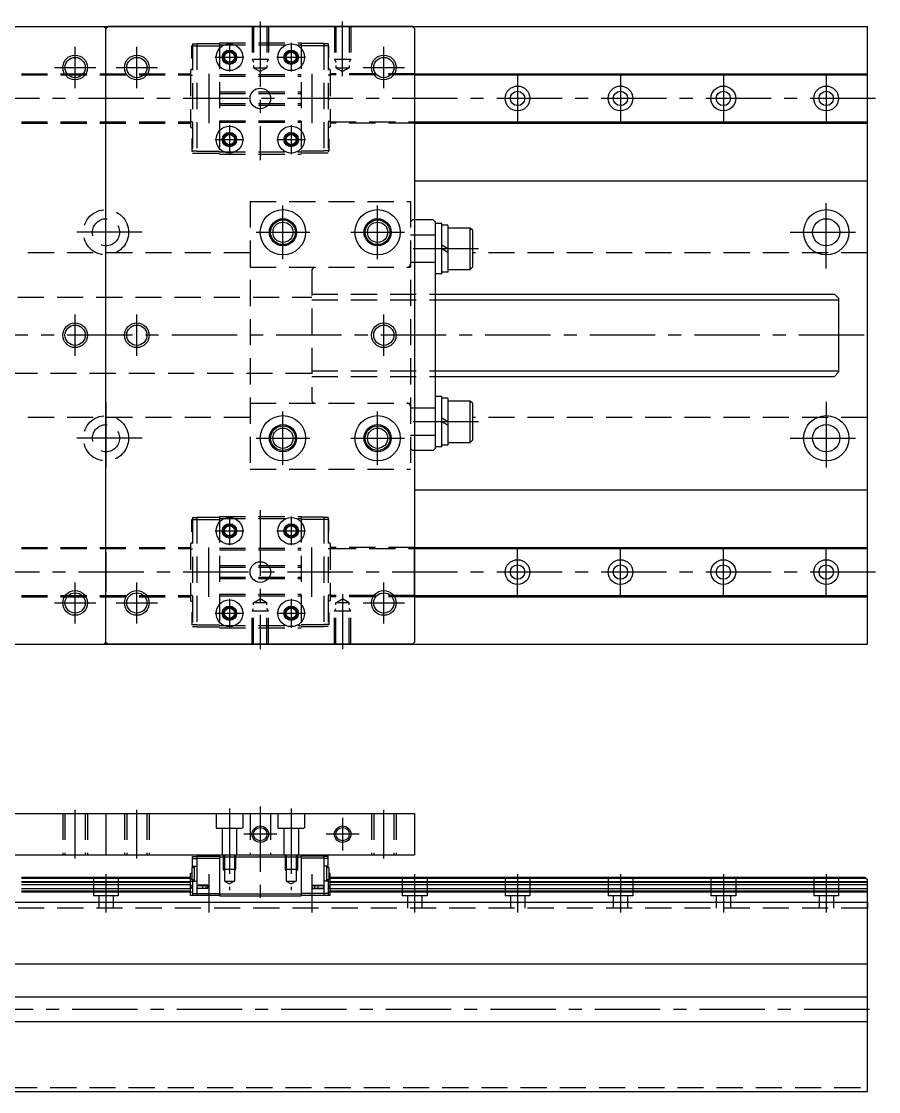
# Model space of a CAD drawing. Extents: x -2 to 720, y -8 to 277.
# Drawn here: x 512 to 720.3, y 17.5 to 277.3 of the extents above; entities that cross this region are included whole.
import ezdxf

# ---------------------------------------------------------------- set-up
doc = ezdxf.new("R2010")
doc.units = 0
doc.header["$LTSCALE"] = 0.5
doc.linetypes.add('CENTER', pattern=[50.8, 31.75, -6.35, 6.35, -6.35])
doc.linetypes.add('DASHED', pattern=[19.05, 12.7, -6.35])
for name, color, linetype in [('MSM_CENTER', 1, 'CENTER'), ('MSM_CONTINUOUS', 7, 'CONTINUOUS'), ('MSM_DASHED', 4, 'DASHED'), ('MSM_NARROW', 5, 'CONTINUOUS')]:
    doc.layers.add(name, color=color, linetype=linetype)

msp = doc.modelspace()

# ---------------------------------------------------------------- linework, layer by layer
at = {"layer": 'MSM_CENTER'}
for p, q in [((570.1, 277.34), (570.1, 243.64)), ((590.1, 264.01), (590.1, 277.34)), ((525.1, 261.14), (525.1, 271.14)), ((540.1, 261.14), (540.1, 271.14)), ((562.6, 272.14), (562.6, 265.14)), ((577.6, 272.14), (577.6, 265.14)), ((600.1, 261.14), (600.1, 271.14)), ((559.1, 268.64), (566.1, 268.64)), ((574.1, 268.64), (581.1, 268.64)), ((520.1, 266.14), (530.1, 266.14)), ((535.1, 266.14), (545.1, 266.14)), ((595.1, 266.14), (605.1, 266.14)), ((532.6, 253.84), (532.6, 263.44)), ((557.6, 264.64), (557.6, 252.64)), ((582.6, 264.64), (582.6, 252.64)), ((607.6, 264.64), (607.6, 252.64)), ((632.6, 264.64), (632.6, 252.64)), ((657.6, 264.64), (657.6, 252.64)), ((682.6, 264.64), (682.6, 252.64)), ((707.6, 264.64), (707.6, 252.64)), ((719.61, 258.64), (343.56, 258.64)), ((562.6, 252.14), (562.6, 245.14)), ((577.6, 252.14), (577.6, 245.14)), ((559.1, 248.64), (566.1, 248.64)), ((574.1, 248.64), (581.1, 248.64)), ((532.6, 217.34), (532.6, 234.94)), ((707.6, 217.34), (707.6, 234.94)), ((575.6, 219.64), (575.6, 232.64)), ((598.6, 219.64), (598.6, 232.64)), ((541.4, 226.14), (523.8, 226.14)), ((569.1, 226.14), (582.1, 226.14)), ((592.1, 226.14), (605.1, 226.14)), ((698.8, 226.14), (716.4, 226.14)), ((623.12, 222.14), (604.6, 222.14)), ((525.1, 196.14), (525.1, 206.14)), ((540.1, 196.14), (540.1, 206.14)), ((600.1, 196.14), (600.1, 206.14)), ((716.84, 201.14), (336.1, 201.14)), ((532.6, 184.94), (532.6, 167.34)), ((707.6, 184.94), (707.6, 167.34)), ((575.6, 169.64), (575.6, 182.64)), ((598.6, 169.64), (598.6, 182.64)), ((623.12, 180.14), (604.6, 180.14)), ((541.4, 176.14), (523.8, 176.14)), ((569.1, 176.14), (582.1, 176.14)), ((592.1, 176.14), (605.1, 176.14)), ((698.8, 176.14), (716.4, 176.14)), ((570.1, 158.64), (570.1, 124.93)), ((562.6, 157.14), (562.6, 150.14)), ((577.6, 157.14), (577.6, 150.14)), ((559.1, 153.64), (566.1, 153.64)), ((574.1, 153.64), (581.1, 153.64)), ((532.6, 148.44), (532.6, 138.84)), ((557.6, 137.64), (557.6, 149.64)), ((582.6, 137.64), (582.6, 149.64)), ((607.6, 137.64), (607.6, 149.64)), ((632.6, 137.64), (632.6, 149.64)), ((657.6, 137.64), (657.6, 149.64)), ((682.6, 137.64), (682.6, 149.64)), ((707.6, 137.64), (707.6, 149.64)), ((719.61, 143.64), (343.56, 143.64)), ((525.1, 131.14), (525.1, 141.14)), ((540.1, 131.14), (540.1, 141.14)), ((600.1, 131.14), (600.1, 141.14)), ((590.1, 138.27), (590.1, 124.93)), ((520.1, 136.14), (530.1, 136.14)), ((535.1, 136.14), (545.1, 136.14)), ((562.6, 137.14), (562.6, 130.14)), ((577.6, 137.14), (577.6, 130.14)), ((595.1, 136.14), (605.1, 136.14)), ((559.1, 133.64), (566.1, 133.64)), ((574.1, 133.64), (581.1, 133.64)), ((525.1, 74.12), (525.1, 85.88)), ((540.1, 74.12), (540.1, 85.88)), ((562.6, 86.23), (562.6, 66.42)), ((570.1, 86.75), (570.1, 63.5)), ((577.6, 86.23), (577.6, 66.42)), ((600.1, 74.12), (600.1, 85.88)), ((590.1, 84), (590.1, 76)), ((574.1, 80), (566.1, 80)), ((594.1, 80), (586.1, 80)), ((532.6, 70.32), (532.6, 60.98)), ((557.6, 70.32), (557.6, 60.98)), ((582.6, 70.32), (582.6, 60.98)), ((607.6, 70.32), (607.6, 60.98)), ((632.6, 70.32), (632.6, 60.98)), ((657.6, 70.32), (657.6, 60.98)), ((682.6, 70.32), (682.6, 60.98)), ((707.6, 70.32), (707.6, 60.98)), ((346.6, 37.5), (720.33, 37.5))]:
    msp.add_line(p, q, dxfattribs=at)
at = {"layer": 'MSM_CONTINUOUS'}
for p, q in [((337.6, 276.14), (717.6, 276.14)), ((458.1, 276.14), (532.1, 276.14)), ((532.6, 275.64), (532.1, 276.14)), ((532.6, 275.64), (533.1, 276.14)), ((532.6, 126.64), (532.6, 275.64)), ((607.1, 276.14), (533.1, 276.14)), ((607.6, 275.64), (607.1, 276.14)), ((607.6, 275.64), (607.6, 126.64)), ((717.6, 126.14), (717.6, 276.14)), ((607.6, 264.64), (717.6, 264.64)), ((607.6, 264.34), (717.6, 264.34)), ((607.6, 252.94), (717.6, 252.94)), ((607.6, 252.64), (717.6, 252.64)), ((607.6, 238.64), (717.6, 238.64)), ((612.1, 229.14), (607.6, 229.14)), ((612.1, 229.14), (612.6, 228.64)), ((612.6, 228.64), (612.6, 173.64)), ((614.2, 228.24), (612.6, 228.24)), ((614.2, 216.04), (614.2, 228.24)), ((615.7, 227.84), (614.2, 227.84)), ((615.7, 227.84), (615.7, 216.44)), ((621.1, 227.14), (615.7, 227.14)), ((621.7, 226.54), (621.1, 227.14)), ((621.1, 217.14), (621.1, 227.14)), ((621.7, 217.74), (621.7, 226.54)), ((615.7, 222.14), (614.2, 223)), ((615.7, 221.27), (614.2, 222.14)), ((614.2, 216.04), (612.6, 216.04)), ((615.7, 216.44), (614.2, 216.44)), ((615.7, 217.14), (621.1, 217.14)), ((621.1, 217.14), (621.7, 217.74)), ((612.6, 211.14), (709.6, 211.14)), ((709.6, 211.14), (710.6, 210.14)), ((710.6, 210.14), (710.6, 192.14)), ((612.6, 191.14), (709.6, 191.14)), ((710.6, 192.14), (709.6, 191.14)), ((614.2, 186.24), (612.6, 186.24)), ((614.2, 174.04), (614.2, 186.24)), ((615.7, 185.84), (614.2, 185.84)), ((615.7, 185.84), (615.7, 174.44)), ((621.1, 185.14), (615.7, 185.14)), ((621.7, 184.54), (621.1, 185.14)), ((621.1, 175.14), (621.1, 185.14)), ((621.7, 175.74), (621.7, 184.54)), ((615.7, 180.14), (614.2, 181)), ((615.7, 179.27), (614.2, 180.14)), ((615.7, 174.44), (614.2, 174.44)), ((615.7, 175.14), (621.1, 175.14)), ((621.1, 175.14), (621.7, 175.74)), ((612.1, 173.14), (607.6, 173.14)), ((612.1, 173.14), (612.6, 173.64)), ((614.2, 174.04), (612.6, 174.04)), ((607.6, 163.64), (717.6, 163.64)), ((607.6, 149.64), (717.6, 149.64)), ((607.6, 149.34), (717.6, 149.34)), ((607.6, 137.94), (717.6, 137.94)), ((607.6, 137.64), (717.6, 137.64)), ((337.6, 126.14), (717.6, 126.14)), ((458.1, 126.14), (532.1, 126.14)), ((532.6, 126.64), (532.1, 126.14)), ((532.6, 126.64), (533.1, 126.14)), ((607.1, 126.14), (533.1, 126.14)), ((607.6, 126.64), (607.1, 126.14)), ((457.6, 85), (607.6, 85)), ((532.6, 85), (532.6, 75)), ((607.6, 85), (607.6, 75)), ((457.6, 75), (607.6, 75)), ((553.65, 71.9), (553.65, 74.6)), ((553.65, 74.6), (554.65, 74.6)), ((553.65, 74.1), (554.65, 74.1)), ((554.65, 74.7), (554.65, 65.1)), ((554.65, 74.7), (560.15, 74.7)), ((554.65, 74.2), (560.15, 74.2)), ((560.15, 75), (560.15, 65)), ((560.15, 74.5), (580.05, 74.5)), ((580.05, 75), (580.05, 65)), ((585.55, 74.7), (580.05, 74.7)), ((585.55, 74.2), (580.05, 74.2)), ((585.55, 74.7), (585.55, 65.1)), ((586.55, 74.6), (585.55, 74.6)), ((586.55, 74.1), (585.55, 74.1)), ((586.55, 71.9), (586.55, 74.6)), ((553.15, 70.43), (553.45, 70.61)), ((553.15, 65.1), (553.15, 70.43)), ((553.45, 71.9), (554.05, 71.9)), ((553.45, 71.9), (553.45, 68.9)), ((553.65, 72.2), (554.65, 72.2)), ((554.05, 72.2), (554.05, 68.6)), ((586.55, 72.2), (585.55, 72.2)), ((586.15, 72.2), (586.15, 68.6)), ((586.15, 71.9), (586.75, 71.9)), ((586.75, 71.9), (586.75, 68.9)), ((587.05, 70.43), (586.75, 70.61)), ((587.05, 65.1), (587.05, 70.43)), ((553.15, 69.5), (512.05, 69.5)), ((553.15, 69.2), (512.05, 69.2)), ((553.15, 68.46), (512.05, 68.46)), ((553.15, 68.25), (512.05, 68.25)), ((553.15, 67.7), (512.05, 67.7)), ((553.15, 69.13), (553.45, 69.13)), ((553.65, 68.51), (553.15, 68.51)), ((553.65, 67.38), (553.15, 67.64)), ((554.05, 68.9), (553.45, 68.9)), ((553.65, 68.9), (553.65, 65.1)), ((553.65, 68.6), (554.65, 68.6)), ((557.35, 67.6), (554.65, 67.6)), ((555.45, 67.55), (555.45, 67.6)), ((555.91, 67.55), (555.91, 67.6)), ((557.35, 66.8), (557.35, 67.6)), ((582.85, 67.6), (585.55, 67.6)), ((582.85, 66.8), (582.85, 67.6)), ((584.29, 67.55), (584.29, 67.6)), ((584.75, 67.55), (584.75, 67.6)), ((586.55, 68.6), (585.55, 68.6)), ((586.75, 68.9), (586.15, 68.9)), ((586.55, 68.9), (586.55, 65.1)), ((586.55, 68.51), (587.05, 68.51)), ((586.55, 67.38), (587.05, 67.64)), ((587.05, 69.13), (586.75, 69.13)), ((717.1, 69.5), (587.05, 69.5)), ((717.4, 69.2), (587.05, 69.2)), ((717.6, 68.46), (587.05, 68.46)), ((717.6, 68.25), (587.05, 68.25)), ((717.6, 67.7), (587.05, 67.7)), ((717.1, 69.5), (717.6, 69)), ((717.6, 17.5), (717.6, 69)), ((553.15, 66.7), (512.05, 66.7)), ((553.15, 66.15), (512.05, 66.15)), ((553.15, 65.94), (512.05, 65.94)), ((553.65, 67.29), (553.15, 67.55)), ((553.65, 67.11), (553.15, 66.85)), ((553.65, 67.02), (553.15, 66.76)), ((553.65, 65.89), (553.15, 65.89)), ((560.15, 65.1), (553.15, 65.1)), ((553.65, 67.11), (553.65, 67.11)), ((553.65, 65.6), (560.15, 65.6)), ((557.35, 66.8), (554.65, 66.8)), ((555, 67.55), (556.85, 67.55)), ((556.85, 66.85), (555, 66.85)), ((555.45, 66.8), (555.45, 66.85)), ((555.91, 66.8), (555.91, 66.85)), ((556.05, 67.55), (556.05, 66.85)), ((556.85, 67.55), (556.85, 66.85)), ((560.15, 65.5), (580.05, 65.5)), ((560.15, 65), (580.05, 65)), ((586.55, 65.6), (580.05, 65.6)), ((587.05, 65.1), (580.05, 65.1)), ((582.85, 66.8), (585.55, 66.8)), ((583.35, 66.85), (583.35, 67.55)), ((583.35, 67.55), (585.2, 67.55)), ((585.2, 66.85), (583.35, 66.85)), ((584.15, 66.85), (584.15, 67.55)), ((584.29, 66.8), (584.29, 66.85)), ((584.75, 66.8), (584.75, 66.85)), ((586.55, 67.29), (587.05, 67.55)), ((586.55, 67.11), (586.55, 67.11)), ((586.55, 67.11), (587.05, 66.85)), ((586.55, 67.02), (587.05, 66.76)), ((586.55, 65.89), (587.05, 65.89)), ((717.6, 66.7), (587.05, 66.7)), ((717.6, 66.15), (587.05, 66.15)), ((717.6, 65.94), (587.05, 65.94)), ((347.6, 63.5), (717.6, 63.5)), ((347.6, 48.5), (717.6, 48.5)), ((347.6, 40.5), (717.6, 40.5)), ((347.6, 34.5), (717.6, 34.5)), ((347.6, 17.5), (717.6, 17.5))]:
    msp.add_line(p, q, dxfattribs=at)
for centre, radius in [((562.6, 268.64), 3.25), ((562.6, 268.64), 1.75), ((577.6, 268.64), 3.25), ((577.6, 268.64), 1.75), ((525.1, 266.14), 2.46), ((540.1, 266.14), 2.46), ((562.6, 268.64), 1.23), ((577.6, 268.64), 1.23), ((600.1, 266.14), 2.46), ((570.1, 258.64), 2.5), ((632.6, 258.64), 3), ((632.6, 258.64), 1.75), ((657.6, 258.64), 3), ((657.6, 258.64), 1.75), ((682.6, 258.64), 3), ((682.6, 258.64), 1.75), ((707.6, 258.64), 3), ((707.6, 258.64), 1.75), ((562.6, 248.64), 3.25), ((562.6, 248.64), 1.75), ((562.6, 248.64), 1.23), ((577.6, 248.64), 3.25), ((577.6, 248.64), 1.75), ((577.6, 248.64), 1.23), ((575.6, 226.14), 5.5), ((598.6, 226.14), 5.5), ((707.6, 226.14), 5.5), ((575.6, 226.14), 3.3), ((598.6, 226.14), 3.3), ((707.6, 226.14), 3.3), ((575.6, 226.14), 2.46), ((598.6, 226.14), 2.46), ((525.1, 201.14), 2.46), ((540.1, 201.14), 2.46), ((600.1, 201.14), 2.46), ((575.6, 176.14), 5.5), ((575.6, 176.14), 3.3), ((598.6, 176.14), 5.5), ((598.6, 176.14), 3.3), ((707.6, 176.14), 5.5), ((707.6, 176.14), 3.3), ((575.6, 176.14), 2.46), ((598.6, 176.14), 2.46), ((562.6, 153.64), 3.25), ((577.6, 153.64), 3.25), ((562.6, 153.64), 1.75), ((562.6, 153.64), 1.23), ((577.6, 153.64), 1.75), ((577.6, 153.64), 1.23), ((570.1, 143.64), 2.5), ((632.6, 143.64), 3), ((657.6, 143.64), 3), ((682.6, 143.64), 3), ((707.6, 143.64), 3), ((632.6, 143.64), 1.75), ((657.6, 143.64), 1.75), ((682.6, 143.64), 1.75), ((707.6, 143.64), 1.75), ((525.1, 136.14), 2.46), ((540.1, 136.14), 2.46), ((600.1, 136.14), 2.46), ((562.6, 133.64), 3.25), ((562.6, 133.64), 1.75), ((577.6, 133.64), 3.25), ((577.6, 133.64), 1.75), ((562.6, 133.64), 1.23), ((577.6, 133.64), 1.23), ((570.1, 80), 1.62), ((590.1, 80), 1.62)]:
    msp.add_circle(centre, radius, dxfattribs=at)
for centre, start, end in [((555, 67.2), 90, 270), ((585.2, 67.2), 270, 90)]:
    msp.add_arc(centre, 0.35, start, end, dxfattribs=at)
at = {"layer": 'MSM_DASHED'}
for p, q in [((568.1, 276.14), (568.1, 268.14)), ((568.48, 276.14), (568.48, 266.07)), ((571.72, 276.14), (571.72, 266.07)), ((572.1, 276.14), (572.1, 268.14)), ((588.1, 276.14), (588.1, 268.14)), ((588.48, 276.14), (588.48, 266.07)), ((591.72, 276.14), (591.72, 266.07)), ((592.1, 276.14), (592.1, 268.14)), ((553.65, 271.44), (553.45, 271.44)), ((553.45, 268.44), (553.45, 271.44)), ((553.65, 271.89), (554.65, 271.89)), ((553.65, 271.89), (553.65, 245.39)), ((553.65, 271.39), (554.65, 271.39)), ((554.65, 271.94), (560.15, 271.94)), ((554.65, 271.94), (554.65, 245.34)), ((554.65, 271.44), (560.15, 271.44)), ((560.15, 272.14), (580.05, 272.14)), ((560.15, 272.14), (560.15, 245.14)), ((560.15, 271.64), (580.05, 271.64)), ((580.05, 272.14), (580.05, 245.14)), ((585.55, 271.94), (580.05, 271.94)), ((585.55, 271.44), (580.05, 271.44)), ((585.55, 271.94), (585.55, 245.34)), ((586.55, 271.89), (585.55, 271.89)), ((586.55, 271.39), (585.55, 271.39)), ((586.55, 271.89), (586.55, 245.39)), ((586.75, 271.44), (586.55, 271.44)), ((586.75, 268.44), (586.75, 271.44)), ((553.45, 268.44), (553.65, 268.44)), ((568.1, 268.14), (572.1, 268.14)), ((568.1, 268.14), (568.48, 267.48)), ((572.1, 268.14), (571.72, 267.48)), ((586.55, 268.44), (586.75, 268.44)), ((588.1, 268.14), (592.1, 268.14)), ((588.1, 268.14), (588.48, 267.48)), ((592.1, 268.14), (591.72, 267.48)), ((553.15, 265.57), (553.65, 265.87)), ((553.15, 265.57), (553.15, 251.71)), ((568.48, 266.07), (571.72, 266.07)), ((568.48, 266.07), (570.1, 265.14)), ((571.72, 266.07), (570.1, 265.14)), ((587.05, 265.57), (586.55, 265.87)), ((587.05, 265.57), (587.05, 251.71)), ((588.48, 266.07), (591.72, 266.07)), ((588.48, 266.07), (590.1, 265.14)), ((591.72, 266.07), (590.1, 265.14)), ((512.05, 264.64), (553.15, 264.64)), ((512.05, 264.34), (553.15, 264.34)), ((553.15, 264.27), (553.65, 264.27)), ((560.15, 264.44), (580.05, 264.44)), ((560.15, 264.04), (580.05, 264.04)), ((587.05, 264.27), (586.55, 264.27)), ((607.6, 264.64), (587.05, 264.64)), ((607.6, 264.34), (587.05, 264.34)), ((560.15, 260.24), (580.05, 260.24)), ((553.65, 258.64), (553.15, 258.64)), ((560.15, 259.84), (580.05, 259.84)), ((560.15, 257.44), (580.05, 257.44)), ((586.55, 258.64), (587.05, 258.64)), ((560.15, 257.04), (580.05, 257.04)), ((512.05, 252.94), (553.15, 252.94)), ((512.05, 252.64), (553.15, 252.64)), ((553.15, 253.01), (553.65, 253.01)), ((560.15, 253.24), (580.05, 253.24)), ((560.15, 252.84), (580.05, 252.84)), ((587.05, 253.01), (586.55, 253.01)), ((587.05, 252.94), (607.6, 252.94)), ((607.6, 252.64), (587.05, 252.64)), ((553.15, 251.71), (553.65, 251.41)), ((587.05, 251.71), (586.55, 251.41)), ((553.65, 248.84), (553.45, 248.84)), ((553.45, 248.84), (553.45, 245.84)), ((586.75, 248.84), (586.55, 248.84)), ((586.75, 248.84), (586.75, 245.84)), ((553.45, 245.84), (553.65, 245.84)), ((553.65, 245.89), (554.65, 245.89)), ((553.65, 245.39), (554.65, 245.39)), ((554.65, 245.84), (560.15, 245.84)), ((554.65, 245.34), (560.15, 245.34)), ((560.15, 245.64), (580.05, 245.64)), ((560.15, 245.14), (580.05, 245.14)), ((585.55, 245.84), (580.05, 245.84)), ((585.55, 245.34), (580.05, 245.34)), ((586.55, 245.89), (585.55, 245.89)), ((586.55, 245.39), (585.55, 245.39)), ((586.55, 245.84), (586.75, 245.84)), ((567.6, 233.64), (567.6, 168.64)), ((567.6, 233.64), (606.6, 233.64)), ((606.6, 233.64), (606.6, 168.64)), ((607.1, 229.14), (606.6, 228.64)), ((607.6, 229.14), (607.1, 229.14)), ((612.6, 225.44), (606.6, 225.44)), ((567.6, 221.14), (497.6, 221.14)), ((717.6, 221.14), (621.7, 221.14)), ((612.6, 218.84), (606.6, 218.84)), ((567.6, 217.64), (606.6, 217.64)), ((583.1, 217.64), (582.6, 217.14)), ((582.6, 217.14), (582.6, 185.14)), ((582.6, 211.14), (612.6, 211.14)), ((482.6, 210.39), (582.6, 210.39)), ((582.6, 209.78), (612.6, 209.78)), ((582.6, 192.49), (612.6, 192.49)), ((582.6, 191.89), (482.6, 191.89)), ((582.6, 191.14), (612.6, 191.14)), ((567.6, 184.64), (606.6, 184.64)), ((582.6, 185.14), (583.1, 184.64)), ((612.6, 183.44), (606.6, 183.44)), ((567.6, 181.14), (497.6, 181.14)), ((717.6, 181.14), (621.7, 181.14)), ((612.6, 176.84), (606.6, 176.84)), ((607.1, 173.14), (606.6, 173.64)), ((607.6, 173.14), (607.1, 173.14)), ((567.6, 168.64), (606.6, 168.64)), ((553.45, 156.44), (553.65, 156.44)), ((553.45, 153.44), (553.45, 156.44)), ((553.65, 156.89), (553.65, 130.39)), ((553.65, 156.89), (554.65, 156.89)), ((553.65, 156.39), (554.65, 156.39)), ((554.65, 156.94), (554.65, 130.34)), ((554.65, 156.94), (560.15, 156.94)), ((554.65, 156.44), (560.15, 156.44)), ((560.15, 157.14), (580.05, 157.14)), ((560.15, 157.14), (560.15, 130.14)), ((560.15, 156.64), (580.05, 156.64)), ((580.05, 157.14), (580.05, 130.14)), ((585.55, 156.94), (580.05, 156.94)), ((585.55, 156.44), (580.05, 156.44)), ((585.55, 156.94), (585.55, 130.34)), ((586.55, 156.89), (585.55, 156.89)), ((586.55, 156.39), (585.55, 156.39)), ((586.55, 156.89), (586.55, 130.39)), ((586.55, 156.44), (586.75, 156.44)), ((586.75, 153.44), (586.75, 156.44)), ((553.65, 153.44), (553.45, 153.44)), ((586.75, 153.44), (586.55, 153.44)), ((553.15, 150.57), (553.65, 150.87)), ((587.05, 150.57), (586.55, 150.87)), ((512.05, 149.64), (553.15, 149.64)), ((512.05, 149.34), (553.15, 149.34)), ((553.15, 150.57), (553.15, 136.71)), ((553.15, 149.27), (553.65, 149.27)), ((560.15, 149.44), (580.05, 149.44)), ((560.15, 149.04), (580.05, 149.04)), ((587.05, 149.27), (586.55, 149.27)), ((587.05, 150.57), (587.05, 136.71)), ((607.6, 149.64), (587.05, 149.64)), ((587.05, 149.34), (607.6, 149.34)), ((553.65, 143.64), (553.15, 143.64)), ((560.15, 145.24), (580.05, 145.24)), ((560.15, 144.84), (580.05, 144.84)), ((586.55, 143.64), (587.05, 143.64)), ((560.15, 142.44), (580.05, 142.44)), ((560.15, 142.04), (580.05, 142.04)), ((512.05, 137.94), (553.15, 137.94)), ((553.15, 138.01), (553.65, 138.01)), ((560.15, 138.24), (580.05, 138.24)), ((560.15, 137.84), (580.05, 137.84)), ((587.05, 138.01), (586.55, 138.01)), ((607.6, 137.94), (587.05, 137.94)), ((512.05, 137.64), (553.15, 137.64)), ((553.15, 136.71), (553.65, 136.41)), ((568.48, 136.2), (570.1, 137.14)), ((571.72, 136.2), (568.48, 136.2)), ((568.48, 126.14), (568.48, 136.2)), ((571.72, 136.2), (570.1, 137.14)), ((571.72, 126.14), (571.72, 136.2)), ((587.05, 136.71), (586.55, 136.41)), ((607.6, 137.64), (587.05, 137.64)), ((588.48, 136.2), (590.1, 137.14)), ((591.72, 136.2), (588.48, 136.2)), ((588.48, 126.14), (588.48, 136.2)), ((591.72, 136.2), (590.1, 137.14)), ((591.72, 126.14), (591.72, 136.2)), ((553.45, 133.84), (553.65, 133.84)), ((553.45, 133.84), (553.45, 130.84)), ((568.1, 134.14), (568.48, 134.79)), ((572.1, 134.14), (568.1, 134.14)), ((568.1, 126.14), (568.1, 134.14)), ((572.1, 134.14), (571.72, 134.79)), ((572.1, 126.14), (572.1, 134.14)), ((586.55, 133.84), (586.75, 133.84)), ((586.75, 133.84), (586.75, 130.84)), ((588.1, 134.14), (588.48, 134.79)), ((592.1, 134.14), (588.1, 134.14)), ((588.1, 126.14), (588.1, 134.14)), ((592.1, 134.14), (591.72, 134.79)), ((592.1, 126.14), (592.1, 134.14)), ((553.65, 130.84), (553.45, 130.84)), ((553.65, 130.89), (554.65, 130.89)), ((553.65, 130.39), (554.65, 130.39)), ((554.65, 130.84), (560.15, 130.84)), ((554.65, 130.34), (560.15, 130.34)), ((560.15, 130.64), (580.05, 130.64)), ((560.15, 130.14), (580.05, 130.14)), ((585.55, 130.84), (580.05, 130.84)), ((585.55, 130.34), (580.05, 130.34)), ((586.55, 130.89), (585.55, 130.89)), ((586.55, 130.39), (585.55, 130.39)), ((586.75, 130.84), (586.55, 130.84)), ((522.1, 85), (522.1, 75)), ((522.64, 85), (522.64, 75)), ((527.55, 85), (527.55, 75)), ((528.1, 85), (528.1, 75)), ((537.1, 85), (537.1, 75)), ((537.64, 85), (537.64, 75)), ((542.55, 85), (542.55, 75)), ((543.1, 85), (543.1, 75)), ((559.35, 85), (559.35, 81.5)), ((565.85, 85), (565.85, 81.5)), ((567.6, 85), (567.6, 75)), ((572.6, 85), (572.6, 75)), ((574.35, 85), (574.35, 81.5)), ((580.85, 85), (580.85, 81.5)), ((597.1, 85), (597.1, 75)), ((597.64, 85), (597.64, 75)), ((602.55, 85), (602.55, 75)), ((603.1, 85), (603.1, 75)), ((559.35, 81.5), (565.85, 81.5)), ((560.85, 81.5), (560.85, 75)), ((564.35, 81.5), (564.35, 75)), ((574.35, 81.5), (580.85, 81.5)), ((575.85, 81.5), (575.85, 75)), ((579.35, 81.5), (579.35, 75)), ((561.1, 75), (561.1, 71.5)), ((561.37, 75), (561.37, 68.63)), ((563.83, 75), (563.83, 68.63)), ((564.1, 75), (564.1, 71.5)), ((576.1, 75), (576.1, 71.5)), ((576.37, 75), (576.37, 68.63)), ((578.83, 75), (578.83, 68.63)), ((579.1, 75), (579.1, 71.5)), ((561.1, 71.5), (561.37, 71.03)), ((561.1, 71.5), (564.1, 71.5)), ((564.1, 71.5), (563.83, 71.03)), ((576.1, 71.5), (576.37, 71.03)), ((576.1, 71.5), (579.1, 71.5)), ((579.1, 71.5), (578.83, 71.03)), ((529.6, 69.5), (529.6, 65)), ((535.6, 69.5), (535.6, 65)), ((561.37, 68.63), (563.83, 68.63)), ((561.37, 68.63), (562.6, 67.92)), ((563.83, 68.63), (562.6, 67.92)), ((576.37, 68.63), (578.83, 68.63)), ((576.37, 68.63), (577.6, 67.92)), ((578.83, 68.63), (577.6, 67.92)), ((604.6, 69.5), (604.6, 65)), ((610.6, 69.5), (610.6, 65)), ((629.6, 69.5), (629.6, 65)), ((635.6, 69.5), (635.6, 65)), ((654.6, 69.5), (654.6, 65)), ((660.6, 69.5), (660.6, 65)), ((679.6, 69.5), (679.6, 65)), ((685.6, 69.5), (685.6, 65)), ((704.6, 69.5), (704.6, 65)), ((710.6, 69.5), (710.6, 65)), ((535.6, 65), (529.6, 65)), ((530.85, 65), (530.85, 62)), ((534.35, 65), (534.35, 62)), ((610.6, 65), (604.6, 65)), ((605.85, 65), (605.85, 62)), ((609.35, 65), (609.35, 62)), ((635.6, 65), (629.6, 65)), ((630.85, 65), (630.85, 62)), ((634.35, 65), (634.35, 62)), ((660.6, 65), (654.6, 65)), ((655.85, 65), (655.85, 62)), ((659.35, 65), (659.35, 62)), ((685.6, 65), (679.6, 65)), ((680.85, 65), (680.85, 62)), ((684.35, 65), (684.35, 62)), ((710.6, 65), (704.6, 65)), ((705.85, 65), (705.85, 62)), ((709.35, 65), (709.35, 62)), ((717.6, 63.5), (717.6, 62)), ((717.6, 62), (347.6, 62)), ((347.6, 18.5), (717.6, 18.5))]:
    msp.add_line(p, q, dxfattribs=at)
for centre, radius in [((532.6, 226.14), 5.5), ((532.6, 226.14), 3.3), ((532.6, 176.14), 5.5), ((532.6, 176.14), 3.3)]:
    msp.add_circle(centre, radius, dxfattribs=at)
for centre, start, end in [((605.8, 218.44), 270, 0), ((605.8, 183.84), 0, 90)]:
    msp.add_arc(centre, 0.8, start, end, dxfattribs=at)
at = {"layer": 'MSM_NARROW'}
for p, q in [((612.6, 209.78), (710.6, 209.78)), ((612.6, 192.49), (710.6, 192.49))]:
    msp.add_line(p, q, dxfattribs=at)
for centre, radius in [((525.1, 266.14), 3), ((540.1, 266.14), 3), ((562.6, 268.64), 1.5), ((577.6, 268.64), 1.5), ((600.1, 266.14), 3), ((562.6, 248.64), 1.5), ((577.6, 248.64), 1.5), ((575.6, 226.14), 3), ((598.6, 226.14), 3), ((525.1, 201.14), 3), ((540.1, 201.14), 3), ((600.1, 201.14), 3), ((575.6, 176.14), 3), ((598.6, 176.14), 3), ((562.6, 153.64), 1.5), ((577.6, 153.64), 1.5), ((525.1, 136.14), 3), ((540.1, 136.14), 3), ((600.1, 136.14), 3), ((562.6, 133.64), 1.5), ((577.6, 133.64), 1.5), ((570.1, 80), 2), ((590.1, 80), 2)]:
    msp.add_circle(centre, radius, dxfattribs=at)

doc.saveas('drawing.dxf')
